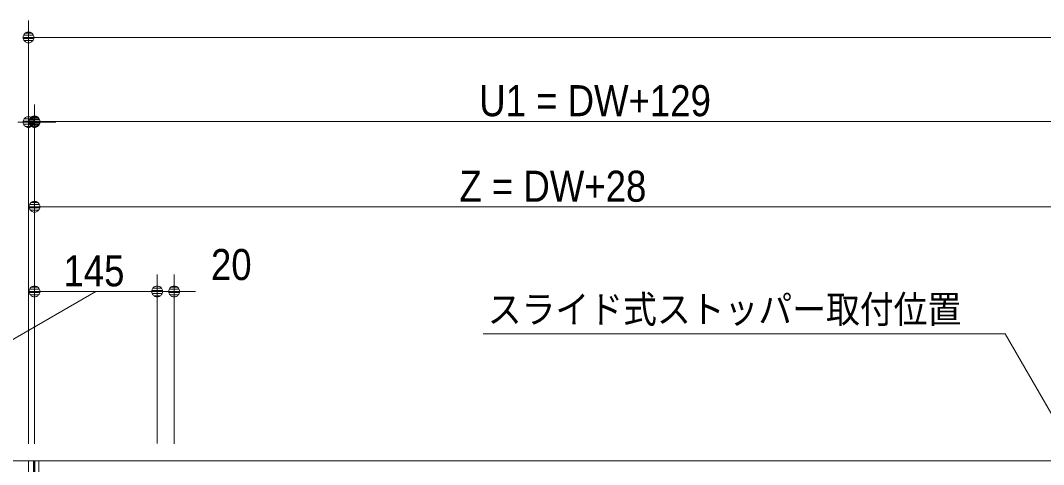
# Model space of a CAD drawing. Units: millimetres, scale not verified. Extents: x -6062 to 6062, y -3045 to 3045.
# Drawn here: x -4804 to -3596, y 396 to 920 of the extents above; entities that cross this region are included whole.
import ezdxf
from ezdxf.enums import TextEntityAlignment as Align

# ---------------------------------------------------------------- set-up
doc = ezdxf.new("R2010")
doc.units = ezdxf.units.MM
doc.header["$LTSCALE"] = 20
for name, color, linetype, lineweight in [('0-0_2寸法-1', 7, 'Continuous', 9), ('0-1_0', 7, 'Continuous', 9), ('0-2_2寸法-2', 7, 'Continuous', 9), ('0-3_2寸法-3', 7, 'Continuous', 9), ('0-4_3一般', 7, 'Continuous', 9)]:
    doc.layers.add(name, color=color, linetype=linetype, lineweight=lineweight)
doc.styles.add('ＭＳ ゴシック', font='')
doc.styles.add('ＭＳ Ｐゴシック', font='')
doc.styles.get('ＭＳ ゴシック').set_extended_font_data('MS Gothic')
doc.styles.get('ＭＳ Ｐゴシック').set_extended_font_data('MS PGothic')

# ---------------------------------------------------------------- blocks, each defined once
blk = doc.blocks.new('_Dot')
at = {"layer": '0-1_0'}
for p, q in [((-10, 0), (-20, 0)), ((9.78, 2), (-9.78, 2)), ((7.99, 6), (-7.99, 6)), ((9.16, -3.98), (-9.16, -3.98)), ((6, -7.98), (-6, -7.98))]:
    blk.add_line(p, q, dxfattribs=at)
for points in [[(10, 0), (9.92, 1.25), (9.69, 2.49), (9.3, 3.68), (8.76, 4.82), (8.09, 5.88), (7.29, 6.85), (6.37, 7.71), (5.36, 8.44), (4.26, 9.05), (3.09, 9.51), (1.87, 9.82), (0.63, 9.98), (-0.63, 9.98), (-1.87, 9.82), (-3.09, 9.51), (-4.26, 9.05), (-5.36, 8.44), (-6.37, 7.71), (-7.29, 6.85), (-8.09, 5.88), (-8.76, 4.82), (-9.3, 3.68), (-9.69, 2.49), (-9.92, 1.25), (-10, 0), (0, 0)], [(-10, 0), (-9.92, -1.25), (-9.69, -2.49), (-9.3, -3.68), (-8.76, -4.82), (-8.09, -5.88), (-7.29, -6.85), (-6.37, -7.71), (-5.36, -8.44), (-4.26, -9.05), (-3.09, -9.51), (-1.87, -9.82), (-0.63, -9.98), (0.63, -9.98), (1.87, -9.82), (3.09, -9.51), (4.26, -9.05), (5.36, -8.44), (6.37, -7.71), (7.29, -6.85), (8.09, -5.88), (8.76, -4.82), (9.3, -3.68), (9.69, -2.49), (9.92, -1.25), (10, 0), (0, 0)]]:
    blk.add_lwpolyline(points, close=True, dxfattribs=at)
blk = doc.blocks.new('グループ-6')
at = {"layer": '0-4_3一般'}
for p, q in [((13056.5, 8000), (-61863.5, 8000)), ((-60000, 8000), (-60000, -39000))]:
    blk.add_line(p, q, dxfattribs=at)
blk = doc.blocks.new('グループ-7')
at = {"layer": '0-4_3一般'}
blk.add_lwpolyline([(-59990, 7340), (11350, 7340), (11350, 8000), (-59990, 8000)], close=True, dxfattribs=at)
blk = doc.blocks.new('グループ-8')
at = {"layer": '0-4_3一般'}
for name in ['グループ-6', 'グループ-7']:
    blk.add_blockref(name, (0, 0), dxfattribs=at)
blk = doc.blocks.new('グループ-21')
at = {"layer": '0-4_3一般'}
blk.add_line((-60020, -39000), (-60020, 8000), dxfattribs=at)
blk.add_lwpolyline([(-60140, 8000), (-59900, 8000), (-59900, -39000), (-60140, -39000)], close=True, dxfattribs=at)

msp = doc.modelspace()

# ---------------------------------------------------------------- linework, layer by layer
at = {"layer": '0-0_2寸法-1'}
for p, q in [((-4794.5, 820), (-4794.5, 920)), ((-1225.21, 900), (-4781.79, 900)), ((-4787.5, 670), (-4787.5, 820.89)), ((-3471.21, 800.89), (-4774.79, 800.89)), ((-4787.5, 570), (-4787.5, 720)), ((-3572.21, 700), (-4774.79, 700)), ((-4787.5, 420), (-4787.5, 620)), ((-4642.5, 420.6), (-4642.5, 620)), ((-4655.21, 600), (-4774.79, 600))]:
    msp.add_line(p, q, dxfattribs=at)
at = {"layer": '0-2_2寸法-2'}
for p, q in [((-4794.5, 420), (-4794.5, 820)), ((-4787.5, 720), (-4787.5, 820)), ((-4794.5, 800), (-4787.5, 800)), ((-4774.79, 800), (-4762.08, 800)), ((-4642.5, 420.6), (-4642.5, 620)), ((-4622.5, 420), (-4622.5, 620)), ((-4655.21, 600), (-4667.92, 600)), ((-4642.5, 600), (-4622.5, 600)), ((-4609.79, 600), (-4597.08, 600))]:
    msp.add_line(p, q, dxfattribs=at)
at = {"layer": '0-3_2寸法-3'}
for points in [[(-5490.13, 500), (-4888.21, 500), (-4715, 600)], [(-3549.5, 392), (-3640.72, 550), (-4257.5, 550)]]:
    msp.add_lwpolyline(points, dxfattribs=at)

# ---------------------------------------------------------------- block references
at = {"layer": '0-0_2寸法-1', "xscale": 0.6356201, "yscale": 0.6356201, "rotation": 180}
for p in [(-4794.5, 900), (-4787.5, 800.89), (-4787.5, 700), (-4787.5, 600)]:
    msp.add_blockref('_Dot', p, dxfattribs=at)
at = {"layer": '0-0_2寸法-1', "xscale": 0.6356201, "yscale": 0.6356201}
msp.add_blockref('_Dot', (-4642.5, 600), dxfattribs=at)
at = {"layer": '0-2_2寸法-2', "xscale": 0.6356201, "yscale": 0.6356201}
for p in [(-4794.5, 800), (-4642.5, 600)]:
    msp.add_blockref('_Dot', p, dxfattribs=at)
at = {"layer": '0-2_2寸法-2', "xscale": 0.6356201, "yscale": 0.6356201, "rotation": 180}
for p in [(-4787.5, 800), (-4622.5, 600)]:
    msp.add_blockref('_Dot', p, dxfattribs=at)
at = {"layer": '0-4_3一般', "xscale": 0.05, "yscale": 0.05}
for name in ['グループ-8', 'グループ-21']:
    msp.add_blockref(name, (-1787.5, 0), dxfattribs=at)

# ---------------------------------------------------------------- texts
at = {"layer": '0-0_2寸法-1', "style": 'ＭＳ Ｐゴシック', "width": 0.9}
for s, height, p in [('U1 = DW+129', 36.69, (-4262.08, 795.94)), ('Z = DW+28', 36.69, (-4285.52, 694.94)), ('145', 36.66, (-4753.22, 595.04))]:
    msp.add_text(s, height=height, dxfattribs=at).set_placement(p, align=Align.BOTTOM_LEFT)
at = {"layer": '0-2_2寸法-2', "style": 'ＭＳ Ｐゴシック', "width": 0.9}
msp.add_text('20', height=36.66, dxfattribs=at).set_placement((-4578.98, 602.48), align=Align.BOTTOM_LEFT)
at = {"layer": '0-3_2寸法-3', "style": 'ＭＳ ゴシック', "width": 0.9}
msp.add_text('スライド式ストッパー取付位置', height=32.55, dxfattribs=at).set_placement((-4252.06, 552.97), align=Align.BOTTOM_LEFT)

doc.saveas('drawing.dxf')
